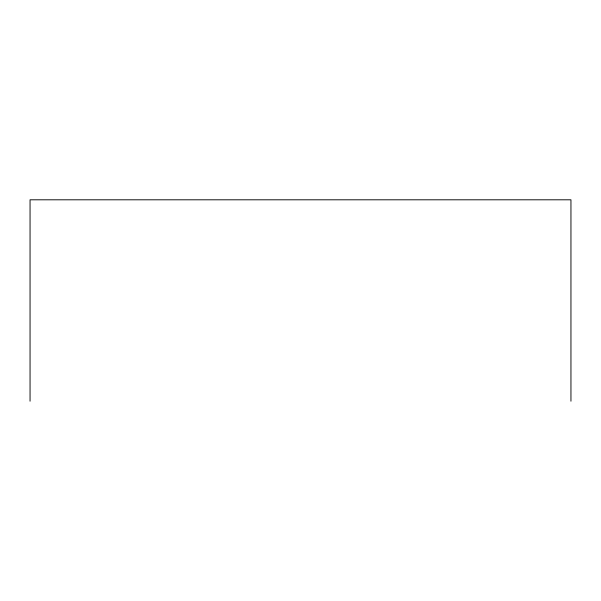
<?xml version="1.0" encoding="UTF-8"?>
<svg xmlns="http://www.w3.org/2000/svg" width="601" height="601" viewBox="0 0 601 601"><rect width="100%" height="100%" fill="white"/><g stroke="black" fill="none" stroke-linecap="round" stroke-linejoin="round"><path stroke-width="0.9" d="M570.95 401.198L570.95 199.802L30.05 199.802L30.05 401.198"/></g></svg>
